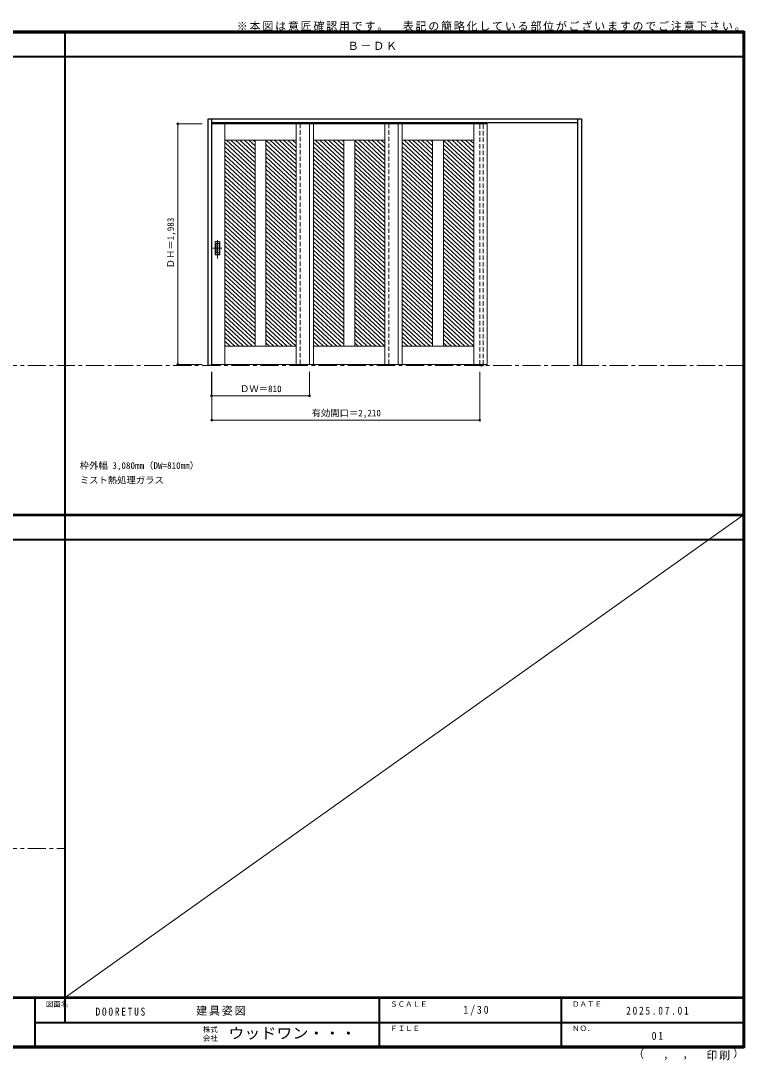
# Model space of a CAD drawing. Units: millimetres, scale not verified. Extents: x -6000 to 5700, y -4307 to 4260.
# Drawn here: x -267 to 5700, y -4307 to 4260 of the extents above; entities that cross this region are included whole.
import ezdxf
from ezdxf.enums import TextEntityAlignment as Align

# ---------------------------------------------------------------- set-up
doc = ezdxf.new("R2010")
doc.units = ezdxf.units.MM
doc.header["$LTSCALE"] = 30
doc.header["$PDMODE"] = 32
doc.header["$PDSIZE"] = 15
doc.linetypes.add('CHAIN1', pattern=[8, 5, -1, 1, -1])
doc.linetypes.add('DASHED1', pattern=[1.8, 1.2, -0.6])
for name, color, linetype, lineweight in [('0-1_通り芯', 7, 'CHAIN1', 18), ('0-2_扉', 7, 'Continuous', 18), ('0-4_枠', 3, 'Continuous', 25), ('0-6_引手', 7, 'Continuous', 18), ('0-B_寸法', 7, 'Continuous', 9), ('0-C_ハッチ', 4, 'Continuous', 9), ('0-F', 7, 'Continuous', 18), ('F-1_枠', 6, 'Continuous', 40)]:
    doc.layers.add(name, color=color, linetype=linetype, lineweight=lineweight)
doc.layers.add('0-A_文字', color=7, linetype='Continuous')
doc.layers.add('F-A_文字', color=7, linetype='Continuous')
doc.styles.add('ＭＳ ゴシック', font='')
doc.styles.get('ＭＳ ゴシック').set_extended_font_data('MS Gothic')

msp = doc.modelspace()

# ---------------------------------------------------------------- linework, layer by layer
at = {"layer": '0-1_通り芯'}
for p, q in [((-5490, 1418), (5690, 1418)), ((-5490, -2562.5), (100, -2562.5))]:
    msp.add_line(p, q, dxfattribs=at)
at = {"layer": '0-2_扉', "color": 4, "linetype": 'DASHED1', "lineweight": 9}
for p, q in [((1305, 3411.5), (1308, 3411.5)), ((1305, 1428.5), (1305, 3411.5)), ((2037, 3411.5), (2037, 1428.5)), ((2769, 3411.5), (2769, 1428.5)), ((2769, 3411.5), (2769, 1428.5)), ((1308, 1428.5), (1305, 1428.5))]:
    msp.add_line(p, q, dxfattribs=at)
at = {"layer": '0-2_扉'}
for p, q in [((2115, 3411.5), (1308, 3411.5)), ((1415, 3411.5), (1415, 1428.5)), ((2005, 3411.5), (2005, 1428.5)), ((2847, 3411.5), (2040, 3411.5)), ((2115, 3411.5), (2115, 1428.5)), ((2147, 3411.5), (2147, 1428.5)), ((2737, 3411.5), (2737, 1428.5)), ((3579, 3411.5), (2772, 3411.5)), ((2847, 3411.5), (2847, 1428.5)), ((2879, 3411.5), (2879, 1428.5)), ((3469, 3411.5), (3469, 1428.5)), ((3579, 3411.5), (3579, 1428.5)), ((2005, 3276.5), (1415, 3276.5)), ((1665, 3276.5), (1665, 1578.5)), ((1755, 3276.5), (1755, 1578.5)), ((2737, 3276.5), (2147, 3276.5)), ((2397, 3276.5), (2397, 1578.5)), ((2487, 3276.5), (2487, 1578.5)), ((3469, 3276.5), (2879, 3276.5)), ((3129, 3276.5), (3129, 1578.5)), ((3219, 3276.5), (3219, 1578.5)), ((2005, 1578.5), (1415, 1578.5)), ((2737, 1578.5), (2147, 1578.5)), ((3469, 1578.5), (2879, 1578.5)), ((2115, 1428.5), (1308, 1428.5)), ((2847, 1428.5), (2040, 1428.5)), ((3579, 1428.5), (2772, 1428.5))]:
    msp.add_line(p, q, dxfattribs=at)
at = {"layer": '0-4_枠'}
for p, q in [((1308, 1418), (1308, 3453)), ((4328, 1418), (4328, 3453)), ((1308, 3423), (4328, 3423)), ((3518, 1428.5), (3518, 1418)), ((3518, 1418), (3548, 1418)), ((3548, 1428.5), (3548, 1418)), ((4358, 1418), (4328, 1418))]:
    msp.add_line(p, q, dxfattribs=at)
at = {"layer": '0-4_枠', "color": 4, "linetype": 'DASHED1', "lineweight": 9}
for p, q in [((3518, 1426), (3518, 3423)), ((3548, 1426), (3548, 3423))]:
    msp.add_line(p, q, dxfattribs=at)
at = {"layer": '0-4_枠'}
for points in [[(1308, 1418), (1278, 1418), (1278, 3453)], [(1278, 3453), (4358, 3453), (4358, 1418)]]:
    msp.add_lwpolyline(points, dxfattribs=at)
at = {"layer": '0-6_引手'}
for p, q in [((1337, 2441), (1375, 2441)), ((1337, 2331), (1337, 2441)), ((1343.5, 2425), (1368.5, 2425)), ((1343.5, 2347), (1343.5, 2425)), ((1368.5, 2347), (1368.5, 2425)), ((1375, 2331), (1375, 2441)), ((1337, 2331), (1375, 2331)), ((1343.5, 2347), (1368.5, 2347))]:
    msp.add_line(p, q, dxfattribs=at)
at = {"layer": '0-6_引手', "linetype": 'CHAIN1'}
for p, q in [((1356, 2300.77), (1356, 2471.62)), ((1317.93, 2386), (1390.43, 2386))]:
    msp.add_line(p, q, dxfattribs=at)
at = {"layer": '0-6_引手', "linetype": 'DASHED1'}
for p, q in [((1372, 2335), (1372, 2437)), ((1340, 2335), (1372, 2335))]:
    msp.add_line(p, q, dxfattribs=at)
msp.add_lwpolyline([(1340, 2335), (1340, 2437), (1372, 2437)], dxfattribs=at)
at = {"layer": '0-B_寸法', "color": 4}
for p, q in [((1028, 3411.5), (1028, 1428.5)), ((1028, 3411.5), (1228, 3411.5)), ((1028, 1428.5), (1228, 1428.5)), ((1305, 1168), (1305, 1368)), ((1308, 968), (1308, 1368)), ((2115, 1168), (2115, 1368)), ((3518, 968), (3518, 1368)), ((1305, 1168), (2115, 1168)), ((1308, 968), (3518, 968))]:
    msp.add_line(p, q, dxfattribs=at)
at = {"layer": '0-B_寸法'}
for p in [(1028, 3411.5), (1028, 1428.5), (1305, 1168), (2115, 1168), (1308, 968), (3518, 968)]:
    msp.add_point(p, dxfattribs=at)
at = {"layer": '0-C_ハッチ'}
for p, q in [((1415, 3256.23), (1665, 3024.75)), ((1429.9, 3276.5), (1665, 3058.82)), ((1466.7, 3276.5), (1665, 3092.89)), ((1503.5, 3276.5), (1665, 3126.96)), ((1540.29, 3276.5), (1665, 3161.03)), ((1577.09, 3276.5), (1665, 3195.1)), ((1613.89, 3276.5), (1665, 3229.17)), ((1650.68, 3276.5), (1665, 3263.25)), ((1752.87, 3276.5), (2005, 3043.05)), ((1789.67, 3276.5), (2005, 3077.12)), ((1826.46, 3276.5), (2005, 3111.19)), ((1863.26, 3276.5), (2005, 3145.26)), ((1900.06, 3276.5), (2005, 3179.33)), ((1936.85, 3276.5), (2005, 3213.4)), ((1973.65, 3276.5), (2005, 3247.47)), ((2147, 3256.23), (2397, 3024.75)), ((2161.9, 3276.5), (2397, 3058.82)), ((2198.7, 3276.5), (2397, 3092.89)), ((2235.5, 3276.5), (2397, 3126.96)), ((2272.29, 3276.5), (2397, 3161.03)), ((2309.09, 3276.5), (2397, 3195.1)), ((2345.89, 3276.5), (2397, 3229.17)), ((2382.68, 3276.5), (2397, 3263.25)), ((2484.87, 3276.5), (2737, 3043.05)), ((2521.67, 3276.5), (2737, 3077.12)), ((2558.46, 3276.5), (2737, 3111.19)), ((2595.26, 3276.5), (2737, 3145.26)), ((2632.06, 3276.5), (2737, 3179.33)), ((2668.85, 3276.5), (2737, 3213.4)), ((2705.65, 3276.5), (2737, 3247.47)), ((2879, 3256.23), (3129, 3024.75)), ((2893.9, 3276.5), (3129, 3058.82)), ((2930.7, 3276.5), (3129, 3092.89)), ((2967.5, 3276.5), (3129, 3126.96)), ((3004.29, 3276.5), (3129, 3161.03)), ((3041.09, 3276.5), (3129, 3195.1)), ((3077.89, 3276.5), (3129, 3229.17)), ((3114.68, 3276.5), (3129, 3263.25)), ((3216.87, 3276.5), (3469, 3043.05)), ((3253.67, 3276.5), (3469, 3077.12)), ((3290.46, 3276.5), (3469, 3111.19)), ((3327.26, 3276.5), (3469, 3145.26)), ((3364.06, 3276.5), (3469, 3179.33)), ((3400.85, 3276.5), (3469, 3213.4)), ((3437.65, 3276.5), (3469, 3247.47)), ((1415, 3222.16), (1665, 2990.68)), ((1415, 3188.09), (1665, 2956.61)), ((1755, 3240.46), (2005, 3008.98)), ((1755, 3206.39), (2005, 2974.91)), ((1755, 3172.32), (2005, 2940.84)), ((2147, 3222.16), (2397, 2990.68)), ((2147, 3188.09), (2397, 2956.61)), ((2487, 3240.46), (2737, 3008.98)), ((2487, 3206.39), (2737, 2974.91)), ((2487, 3172.32), (2737, 2940.84)), ((2879, 3222.16), (3129, 2990.68)), ((2879, 3188.09), (3129, 2956.61)), ((3219, 3240.46), (3469, 3008.98)), ((3219, 3206.39), (3469, 2974.91)), ((3219, 3172.32), (3469, 2940.84)), ((1415, 3154.02), (1665, 2922.54)), ((1415, 3119.95), (1665, 2888.46)), ((1415, 3085.87), (1665, 2854.39)), ((1755, 3138.25), (2005, 2906.76)), ((1755, 3104.17), (2005, 2872.69)), ((2147, 3154.02), (2397, 2922.54)), ((2147, 3119.95), (2397, 2888.46)), ((2147, 3085.87), (2397, 2854.39)), ((2487, 3138.25), (2737, 2906.76)), ((2487, 3104.17), (2737, 2872.69)), ((2879, 3154.02), (3129, 2922.54)), ((2879, 3119.95), (3129, 2888.46)), ((2879, 3085.87), (3129, 2854.39)), ((3219, 3138.25), (3469, 2906.76)), ((3219, 3104.17), (3469, 2872.69)), ((1415, 3051.8), (1665, 2820.32)), ((1415, 3017.73), (1665, 2786.25)), ((1755, 3070.1), (2005, 2838.62)), ((1755, 3036.03), (2005, 2804.55)), ((1755, 3001.96), (2005, 2770.48)), ((2147, 3051.8), (2397, 2820.32)), ((2147, 3017.73), (2397, 2786.25)), ((2487, 3070.1), (2737, 2838.62)), ((2487, 3036.03), (2737, 2804.55)), ((2487, 3001.96), (2737, 2770.48)), ((2879, 3051.8), (3129, 2820.32)), ((2879, 3017.73), (3129, 2786.25)), ((3219, 3070.1), (3469, 2838.62)), ((3219, 3036.03), (3469, 2804.55)), ((3219, 3001.96), (3469, 2770.48)), ((1415, 2983.66), (1665, 2752.18)), ((1415, 2949.59), (1665, 2718.11)), ((1415, 2915.52), (1665, 2684.04)), ((1755, 2967.89), (2005, 2736.41)), ((1755, 2933.82), (2005, 2702.34)), ((2147, 2983.66), (2397, 2752.18)), ((2147, 2949.59), (2397, 2718.11)), ((2147, 2915.52), (2397, 2684.04)), ((2487, 2967.89), (2737, 2736.41)), ((2487, 2933.82), (2737, 2702.34)), ((2879, 2983.66), (3129, 2752.18)), ((2879, 2949.59), (3129, 2718.11)), ((2879, 2915.52), (3129, 2684.04)), ((3219, 2967.89), (3469, 2736.41)), ((3219, 2933.82), (3469, 2702.34)), ((1415, 2881.45), (1665, 2649.97)), ((1415, 2847.38), (1665, 2615.9)), ((1755, 2899.75), (2005, 2668.27)), ((1755, 2865.68), (2005, 2634.2)), ((1755, 2831.61), (2005, 2600.12)), ((2147, 2881.45), (2397, 2649.97)), ((2147, 2847.38), (2397, 2615.9)), ((2487, 2899.75), (2737, 2668.27)), ((2487, 2865.68), (2737, 2634.2)), ((2487, 2831.61), (2737, 2600.12)), ((2879, 2881.45), (3129, 2649.97)), ((2879, 2847.38), (3129, 2615.9)), ((3219, 2899.75), (3469, 2668.27)), ((3219, 2865.68), (3469, 2634.2)), ((3219, 2831.61), (3469, 2600.12)), ((1415, 2813.31), (1665, 2581.82)), ((1415, 2779.24), (1665, 2547.75)), ((1415, 2745.16), (1665, 2513.68)), ((1755, 2797.54), (2005, 2566.05)), ((1755, 2763.46), (2005, 2531.98)), ((2147, 2813.31), (2397, 2581.82)), ((2147, 2779.24), (2397, 2547.75)), ((2147, 2745.16), (2397, 2513.68)), ((2487, 2797.54), (2737, 2566.05)), ((2487, 2763.46), (2737, 2531.98)), ((2879, 2813.31), (3129, 2581.82)), ((2879, 2779.24), (3129, 2547.75)), ((2879, 2745.16), (3129, 2513.68)), ((3219, 2797.54), (3469, 2566.05)), ((3219, 2763.46), (3469, 2531.98)), ((1415, 2711.09), (1665, 2479.61)), ((1415, 2677.02), (1665, 2445.54)), ((1755, 2729.39), (2005, 2497.91)), ((1755, 2695.32), (2005, 2463.84)), ((1755, 2661.25), (2005, 2429.77)), ((2147, 2711.09), (2397, 2479.61)), ((2147, 2677.02), (2397, 2445.54)), ((2487, 2729.39), (2737, 2497.91)), ((2487, 2695.32), (2737, 2463.84)), ((2487, 2661.25), (2737, 2429.77)), ((2879, 2711.09), (3129, 2479.61)), ((2879, 2677.02), (3129, 2445.54)), ((3219, 2729.39), (3469, 2497.91)), ((3219, 2695.32), (3469, 2463.84)), ((3219, 2661.25), (3469, 2429.77)), ((1415, 2642.95), (1665, 2411.47)), ((1415, 2608.88), (1665, 2377.4)), ((1415, 2574.81), (1665, 2343.33)), ((1755, 2627.18), (2005, 2395.7)), ((1755, 2593.11), (2005, 2361.63)), ((2147, 2642.95), (2397, 2411.47)), ((2147, 2608.88), (2397, 2377.4)), ((2147, 2574.81), (2397, 2343.33)), ((2487, 2627.18), (2737, 2395.7)), ((2487, 2593.11), (2737, 2361.63)), ((2879, 2642.95), (3129, 2411.47)), ((2879, 2608.88), (3129, 2377.4)), ((2879, 2574.81), (3129, 2343.33)), ((3219, 2627.18), (3469, 2395.7)), ((3219, 2593.11), (3469, 2361.63)), ((1415, 2540.74), (1665, 2309.26)), ((1415, 2506.67), (1665, 2275.19)), ((1755, 2559.04), (2005, 2327.56)), ((1755, 2524.97), (2005, 2293.49)), ((1755, 2490.9), (2005, 2259.41)), ((2147, 2540.74), (2397, 2309.26)), ((2147, 2506.67), (2397, 2275.19)), ((2487, 2559.04), (2737, 2327.56)), ((2487, 2524.97), (2737, 2293.49)), ((2487, 2490.9), (2737, 2259.41)), ((2879, 2540.74), (3129, 2309.26)), ((2879, 2506.67), (3129, 2275.19)), ((3219, 2559.04), (3469, 2327.56)), ((3219, 2524.97), (3469, 2293.49)), ((3219, 2490.9), (3469, 2259.41)), ((1415, 2472.6), (1665, 2241.11)), ((1415, 2438.52), (1665, 2207.04)), ((1415, 2404.45), (1665, 2172.97)), ((1755, 2456.82), (2005, 2225.34)), ((1755, 2422.75), (2005, 2191.27)), ((2147, 2472.6), (2397, 2241.11)), ((2147, 2438.52), (2397, 2207.04)), ((2147, 2404.45), (2397, 2172.97)), ((2487, 2456.82), (2737, 2225.34)), ((2487, 2422.75), (2737, 2191.27)), ((2879, 2472.6), (3129, 2241.11)), ((2879, 2438.52), (3129, 2207.04)), ((2879, 2404.45), (3129, 2172.97)), ((3219, 2456.82), (3469, 2225.34)), ((3219, 2422.75), (3469, 2191.27)), ((1415, 2370.38), (1665, 2138.9)), ((1415, 2336.31), (1665, 2104.83)), ((1755, 2388.68), (2005, 2157.2)), ((1755, 2354.61), (2005, 2123.13)), ((1755, 2320.54), (2005, 2089.06)), ((2147, 2370.38), (2397, 2138.9)), ((2147, 2336.31), (2397, 2104.83)), ((2487, 2388.68), (2737, 2157.2)), ((2487, 2354.61), (2737, 2123.13)), ((2487, 2320.54), (2737, 2089.06)), ((2879, 2370.38), (3129, 2138.9)), ((2879, 2336.31), (3129, 2104.83)), ((3219, 2388.68), (3469, 2157.2)), ((3219, 2354.61), (3469, 2123.13)), ((3219, 2320.54), (3469, 2089.06)), ((1415, 2302.24), (1665, 2070.76)), ((1415, 2268.17), (1665, 2036.69)), ((1415, 2234.1), (1665, 2002.62)), ((1755, 2286.47), (2005, 2054.99)), ((1755, 2252.4), (2005, 2020.92)), ((2147, 2302.24), (2397, 2070.76)), ((2147, 2268.17), (2397, 2036.69)), ((2147, 2234.1), (2397, 2002.62)), ((2487, 2286.47), (2737, 2054.99)), ((2487, 2252.4), (2737, 2020.92)), ((2879, 2302.24), (3129, 2070.76)), ((2879, 2268.17), (3129, 2036.69)), ((2879, 2234.1), (3129, 2002.62)), ((3219, 2286.47), (3469, 2054.99)), ((3219, 2252.4), (3469, 2020.92)), ((1415, 2200.03), (1665, 1968.55)), ((1415, 2165.96), (1665, 1934.47)), ((1755, 2218.33), (2005, 1986.85)), ((1755, 2184.26), (2005, 1952.77)), ((1755, 2150.19), (2005, 1918.7)), ((2147, 2200.03), (2397, 1968.55)), ((2147, 2165.96), (2397, 1934.47)), ((2487, 2218.33), (2737, 1986.85)), ((2487, 2184.26), (2737, 1952.77)), ((2487, 2150.19), (2737, 1918.7)), ((2879, 2200.03), (3129, 1968.55)), ((2879, 2165.96), (3129, 1934.47)), ((3219, 2218.33), (3469, 1986.85)), ((3219, 2184.26), (3469, 1952.77)), ((3219, 2150.19), (3469, 1918.7)), ((1415, 2131.89), (1665, 1900.4)), ((1415, 2097.81), (1665, 1866.33)), ((1415, 2063.74), (1665, 1832.26)), ((1755, 2116.11), (2005, 1884.63)), ((1755, 2082.04), (2005, 1850.56)), ((2147, 2131.89), (2397, 1900.4)), ((2147, 2097.81), (2397, 1866.33)), ((2147, 2063.74), (2397, 1832.26)), ((2487, 2116.11), (2737, 1884.63)), ((2487, 2082.04), (2737, 1850.56)), ((2879, 2131.89), (3129, 1900.4)), ((2879, 2097.81), (3129, 1866.33)), ((2879, 2063.74), (3129, 1832.26)), ((3219, 2116.11), (3469, 1884.63)), ((3219, 2082.04), (3469, 1850.56)), ((1415, 2029.67), (1665, 1798.19)), ((1415, 1995.6), (1665, 1764.12)), ((1755, 2047.97), (2005, 1816.49)), ((1755, 2013.9), (2005, 1782.42)), ((1755, 1979.83), (2005, 1748.35)), ((2147, 2029.67), (2397, 1798.19)), ((2147, 1995.6), (2397, 1764.12)), ((2487, 2047.97), (2737, 1816.49)), ((2487, 2013.9), (2737, 1782.42)), ((2487, 1979.83), (2737, 1748.35)), ((2879, 2029.67), (3129, 1798.19)), ((2879, 1995.6), (3129, 1764.12)), ((3219, 2047.97), (3469, 1816.49)), ((3219, 2013.9), (3469, 1782.42)), ((3219, 1979.83), (3469, 1748.35)), ((1415, 1961.53), (1665, 1730.05)), ((1415, 1927.46), (1665, 1695.98)), ((1415, 1893.39), (1665, 1661.91)), ((1755, 1945.76), (2005, 1714.28)), ((1755, 1911.69), (2005, 1680.21)), ((2147, 1961.53), (2397, 1730.05)), ((2147, 1927.46), (2397, 1695.98)), ((2147, 1893.39), (2397, 1661.91)), ((2487, 1945.76), (2737, 1714.28)), ((2487, 1911.69), (2737, 1680.21)), ((2879, 1961.53), (3129, 1730.05)), ((2879, 1927.46), (3129, 1695.98)), ((2879, 1893.39), (3129, 1661.91)), ((3219, 1945.76), (3469, 1714.28)), ((3219, 1911.69), (3469, 1680.21)), ((1415, 1859.32), (1665, 1627.84)), ((1415, 1825.25), (1665, 1593.76)), ((1755, 1877.62), (2005, 1646.14)), ((1755, 1843.55), (2005, 1612.06)), ((1755, 1809.47), (2005, 1577.99)), ((2147, 1859.32), (2397, 1627.84)), ((2147, 1825.25), (2397, 1593.76)), ((2487, 1877.62), (2737, 1646.14)), ((2487, 1843.55), (2737, 1612.06)), ((2487, 1809.47), (2737, 1577.99)), ((2879, 1859.32), (3129, 1627.84)), ((2879, 1825.25), (3129, 1593.76)), ((3219, 1877.62), (3469, 1646.14)), ((3219, 1843.55), (3469, 1612.06)), ((3219, 1809.47), (3469, 1577.99)), ((1415, 1791.17), (1644.69, 1578.5)), ((1415, 1757.1), (1607.89, 1578.5)), ((1415, 1723.03), (1571.09, 1578.5)), ((1755, 1775.4), (1967.66, 1578.5)), ((1755, 1741.33), (1930.86, 1578.5)), ((2147, 1791.17), (2376.69, 1578.5)), ((2147, 1757.1), (2339.89, 1578.5)), ((2147, 1723.03), (2303.09, 1578.5)), ((2487, 1775.4), (2699.66, 1578.5)), ((2487, 1741.33), (2662.86, 1578.5)), ((2879, 1791.17), (3108.69, 1578.5)), ((2879, 1757.1), (3071.89, 1578.5)), ((2879, 1723.03), (3035.09, 1578.5)), ((3219, 1775.4), (3431.66, 1578.5)), ((3219, 1741.33), (3394.86, 1578.5)), ((1415, 1688.96), (1534.3, 1578.5)), ((1415, 1654.89), (1497.5, 1578.5)), ((1755, 1707.26), (1894.06, 1578.5)), ((1755, 1673.19), (1857.26, 1578.5)), ((1755, 1639.12), (1820.47, 1578.5)), ((2147, 1688.96), (2266.3, 1578.5)), ((2147, 1654.89), (2229.5, 1578.5)), ((2487, 1707.26), (2626.06, 1578.5)), ((2487, 1673.19), (2589.26, 1578.5)), ((2487, 1639.12), (2552.47, 1578.5)), ((2879, 1688.96), (2998.3, 1578.5)), ((2879, 1654.89), (2961.5, 1578.5)), ((3219, 1707.26), (3358.06, 1578.5)), ((3219, 1673.19), (3321.26, 1578.5)), ((3219, 1639.12), (3284.47, 1578.5)), ((1415, 1620.82), (1460.7, 1578.5)), ((1415, 1586.75), (1423.91, 1578.5)), ((1755, 1605.05), (1783.67, 1578.5)), ((2147, 1620.82), (2192.7, 1578.5)), ((2147, 1586.75), (2155.91, 1578.5)), ((2487, 1605.05), (2515.67, 1578.5)), ((2879, 1620.82), (2924.7, 1578.5)), ((2879, 1586.75), (2887.91, 1578.5)), ((3219, 1605.05), (3247.67, 1578.5))]:
    msp.add_line(p, q, dxfattribs=at)
at = {"layer": '0-F'}
msp.add_line((5690, 184.5), (100, -3790), dxfattribs=at)
at = {"layer": 'F-1_枠'}
for p, q in [((-6000, 4175), (5700, 4175)), ((-6000, 4170), (5700, 4170)), ((-6000, 4165), (5700, 4165)), ((100, -3997.5), (100, 4175)), ((5690, 4175), (5690, -4205)), ((5695, 4175), (5695, -4205)), ((5700, 4175), (5700, -4205)), ((-6000, 3965), (5700, 3965)), ((-6000, 190.5), (5700, 190.5)), ((-6000, 187.5), (5700, 187.5)), ((-6000, 184.5), (5700, 184.5)), ((-6000, -15.5), (5700, -15.5)), ((5700, -3790), (-6000, -3790)), ((5700, -3795), (-6000, -3795)), ((-150, -3795), (-150, -4195)), ((2690, -3795), (2690, -4195)), ((4190, -3795), (4190, -4195)), ((-150, -3995), (5690, -3995.01)), ((5700, -4195), (-6000, -4195)), ((5700, -4200), (-6000, -4200)), ((5700, -4205), (-6000, -4205))]:
    msp.add_line(p, q, dxfattribs=at)

# ---------------------------------------------------------------- texts
at = {"layer": '0-A_文字', "style": 'ＭＳ ゴシック'}
for s, p in [('枠外幅 3,080mm（DW=810mm）', (220, 550.5)), ('ミスト熱処理ガラス', (220, 430.5))]:
    msp.add_text(s, height=54.99, dxfattribs=at).set_placement(p, align=Align.BOTTOM_LEFT)
at = {"layer": '0-A_文字', "char_height": 65.98, "attachment_point": 7, "style": 'ＭＳ ゴシック'}
for s, insert in [('\\T1.17;※本図は意匠確認用です。\u3000表記の簡略化している部位がございますのでご注意下さい。', (1515, 4175)), ('\\T1.17;Ｂ－ＤＫ', (2430, 4020))]:
    msp.add_mtext(s, dxfattribs=dict(at, insert=insert))
at = {"layer": '0-B_寸法', "style": 'ＭＳ ゴシック'}
msp.add_text('ＤＨ＝1,983', height=54.99, rotation=90, dxfattribs=at).set_placement((1013, 2219.75), align=Align.BOTTOM_LEFT)
for s, p in [('ＤＷ＝810', (1541.25, 1183)), ('有効開口＝2,210', (2131.75, 983))]:
    msp.add_text(s, height=54.99, dxfattribs=at).set_placement(p, align=Align.BOTTOM_LEFT)
at = {"layer": 'F-A_文字', "style": 'ＭＳ ゴシック'}
for s, height, p in [('図面名', 43.99, (-60, -3880)), ('ＳＣＡＬＥ', 43.99, (2780, -3880)), ('ＤＡＴＥ', 43.99, (4280, -3880)), ('株式', 43.99, (1235, -4089)), ('ＦＩＬＥ', 43.99, (2780, -4080)), ('ＮＯ．', 43.99, (4280, -4080)), ('会社', 43.99, (1235, -4161)), ('（', 65.98, (4784.03, -4308.31)), (',', 65.98, (5031.28, -4308.31)), (',', 65.98, (5190.2, -4305.53)), ('）', 65.98, (5608.4, -4304.13))]:
    msp.add_text(s, height=height, dxfattribs=at).set_placement(p, align=Align.BOTTOM_LEFT)
at = {"layer": 'F-A_文字', "style": 'ＭＳ ゴシック', "width": 1.1}
msp.add_text('ウッドワン・・・', height=87.98, dxfattribs=at).set_placement((1445, -4155), align=Align.BOTTOM_LEFT)
at = {"layer": 'F-A_文字', "char_height": 65.98, "attachment_point": 7, "style": 'ＭＳ ゴシック'}
for s, insert in [('\\T1.38;\\W0.9;1/30', (3383.75, -3940)), ('\\T1.39;\\W0.85;DOORETUS', (350, -3940.79)), ('\\T1.17;建具姿図', (1180.42, -3940)), ('\\T1.39;\\W0.85;2025.07.01', (4726.25, -3932.5)), ('\\T1.36;\\W0.9;01', (4936.25, -4140)), ('\\T1.17;印刷', (5388.15, -4306.92))]:
    msp.add_mtext(s, dxfattribs=dict(at, insert=insert))

doc.saveas('drawing.dxf')
